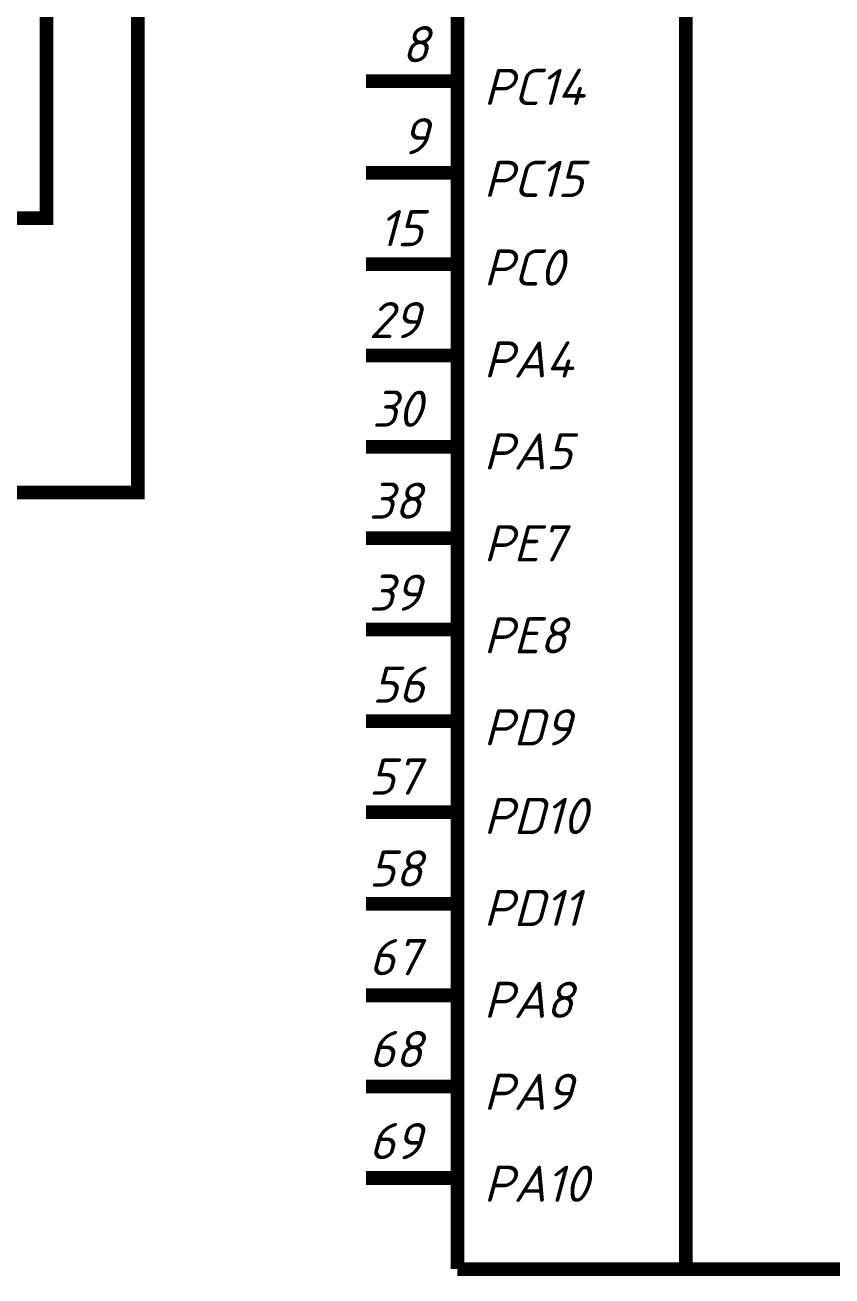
# Model space of a CAD drawing. Header units: inches. Extents: x 0 to 841, y 0 to 594.
# Drawn here: x 331.3 to 375.5, y 159.6 to 228.1 of the extents above; entities that cross this region are included whole.
import ezdxf

# ---------------------------------------------------------------- set-up
doc = ezdxf.new("R2010")
doc.units = ezdxf.units.IN
doc.layers.add('Sheet', color=255, linetype='Continuous')
doc.styles.get("Standard").update_dxf_attribs({"font": 'isocpeui.ttf'})

msp = doc.modelspace()

# ---------------------------------------------------------------- linework, layer by layer
at = {"layer": 'Sheet'}
for points in [[(355.013, 159.999, 0.749, 0.749, 0), (355.013, 449.992, 0.749, 0.749, 0)], [(367.522, 449.992, 0.749, 0.749, 0), (367.522, 159.999, 0.749, 0.749, 0)], [(350.005, 279.998, 0.749, 0.749, 0), (332.51, 279.998, 0.749, 0.749, 0), (332.51, 217.495, 0.749, 0.749, 0), (310.008, 217.495, 0.749, 0.749, 0)], [(350.005, 274.99, 0.749, 0.749, 0), (337.518, 274.99, 0.749, 0.749, 0), (337.518, 202.492, 0.749, 0.749, 0), (310.008, 202.492, 0.749, 0.749, 0), (305.022, 202.492, 0.749, 0.749, 0)], [(355.013, 224.996, 0.749, 0.749, 0), (350.005, 224.996, 0.749, 0.749, 0)], [(355.013, 224.996, 0.3, 0.3, 0), (350.005, 224.996, 0.3, 0.3, 0)], [(355.013, 219.988, 0.749, 0.749, 0), (350.005, 219.988, 0.749, 0.749, 0)], [(355.013, 219.988, 0.3, 0.3, 0), (350.005, 219.988, 0.3, 0.3, 0)], [(355.013, 214.979, 0.749, 0.749, 0), (350.005, 214.979, 0.749, 0.749, 0)], [(355.013, 214.979, 0.3, 0.3, 0), (350.005, 214.979, 0.3, 0.3, 0)], [(355.013, 209.993, 0.749, 0.749, 0), (350.005, 209.993, 0.749, 0.749, 0)], [(355.013, 209.993, 0.3, 0.3, 0), (350.005, 209.993, 0.3, 0.3, 0)], [(355.013, 204.985, 0.749, 0.749, 0), (350.005, 204.985, 0.749, 0.749, 0)], [(355.013, 204.985, 0.3, 0.3, 0), (350.005, 204.985, 0.3, 0.3, 0)], [(355.013, 199.999, 0.749, 0.749, 0), (350.005, 199.999, 0.749, 0.749, 0)], [(355.013, 199.999, 0.3, 0.3, 0), (350.005, 199.999, 0.3, 0.3, 0)], [(355.013, 194.99, 0.749, 0.749, 0), (350.005, 194.99, 0.749, 0.749, 0)], [(355.013, 194.99, 0.3, 0.3, 0), (350.005, 194.99, 0.3, 0.3, 0)], [(355.013, 189.982, 0.749, 0.749, 0), (350.005, 189.982, 0.749, 0.749, 0)], [(355.013, 189.982, 0.3, 0.3, 0), (350.005, 189.982, 0.3, 0.3, 0)], [(355.013, 184.996, 0.749, 0.749, 0), (350.005, 184.996, 0.749, 0.749, 0)], [(355.013, 184.996, 0.3, 0.3, 0), (350.005, 184.996, 0.3, 0.3, 0)], [(355.013, 179.988, 0.749, 0.749, 0), (350.005, 179.988, 0.749, 0.749, 0)], [(355.013, 179.988, 0.3, 0.3, 0), (350.005, 179.988, 0.3, 0.3, 0)], [(355.013, 174.979, 0.749, 0.749, 0), (350.005, 174.979, 0.749, 0.749, 0)], [(355.013, 174.979, 0.3, 0.3, 0), (350.005, 174.979, 0.3, 0.3, 0)], [(355.013, 169.993, 0.749, 0.749, 0), (350.005, 169.993, 0.749, 0.749, 0)], [(355.013, 169.993, 0.3, 0.3, 0), (350.005, 169.993, 0.3, 0.3, 0)], [(355.013, 164.985, 0.749, 0.749, 0), (350.005, 164.985, 0.749, 0.749, 0)], [(355.013, 164.985, 0.3, 0.3, 0), (350.005, 164.985, 0.3, 0.3, 0)], [(390.002, 159.999, 0.749, 0.749, 0), (355.013, 159.999, 0.749, 0.749, 0)]]:
    msp.add_lwpolyline(points, format="xyseb", dxfattribs=at)

# ---------------------------------------------------------------- texts
for s, height, p in [('8', 1.976, (351.959, 226.029)), ('PC14', 1.9764, (356.45, 223.693)), ('9', 1.976, (351.959, 220.998)), ('PC15', 1.9764, (356.45, 218.662)), ('15', 1.9764, (350.701, 215.967)), ('PC0', 1.9764, (356.45, 213.811)), ('29', 1.9764, (350.162, 210.936)), ('PA4', 1.9764, (356.45, 208.78)), ('30', 1.9764, (350.342, 206.085)), ('PA5', 1.9764, (356.45, 203.75)), ('38', 1.9764, (350.162, 201.054)), ('PE7', 1.9764, (356.45, 198.719)), ('39', 1.9764, (350.162, 196.024)), ('PE8', 1.9764, (356.45, 193.688)), ('56', 1.9764, (350.342, 190.993)), ('PD9', 1.9764, (356.45, 188.657)), ('57', 1.9764, (350.162, 185.962)), ('PD10', 1.9764, (356.45, 183.806)), ('58', 1.9764, (350.162, 180.931)), ('PD11', 1.9764, (356.45, 178.775)), ('67', 1.9764, (350.162, 176.08)), ('PA8', 1.9764, (356.45, 173.744)), ('68', 1.9764, (350.162, 171.049)), ('PA9', 1.9764, (356.45, 168.713)), ('69', 1.9764, (350.162, 166.018)), ('PA10', 1.9764, (356.45, 163.682))]:
    msp.add_text(s, height=height, dxfattribs=at).set_placement(p)

doc.saveas('drawing.dxf')
